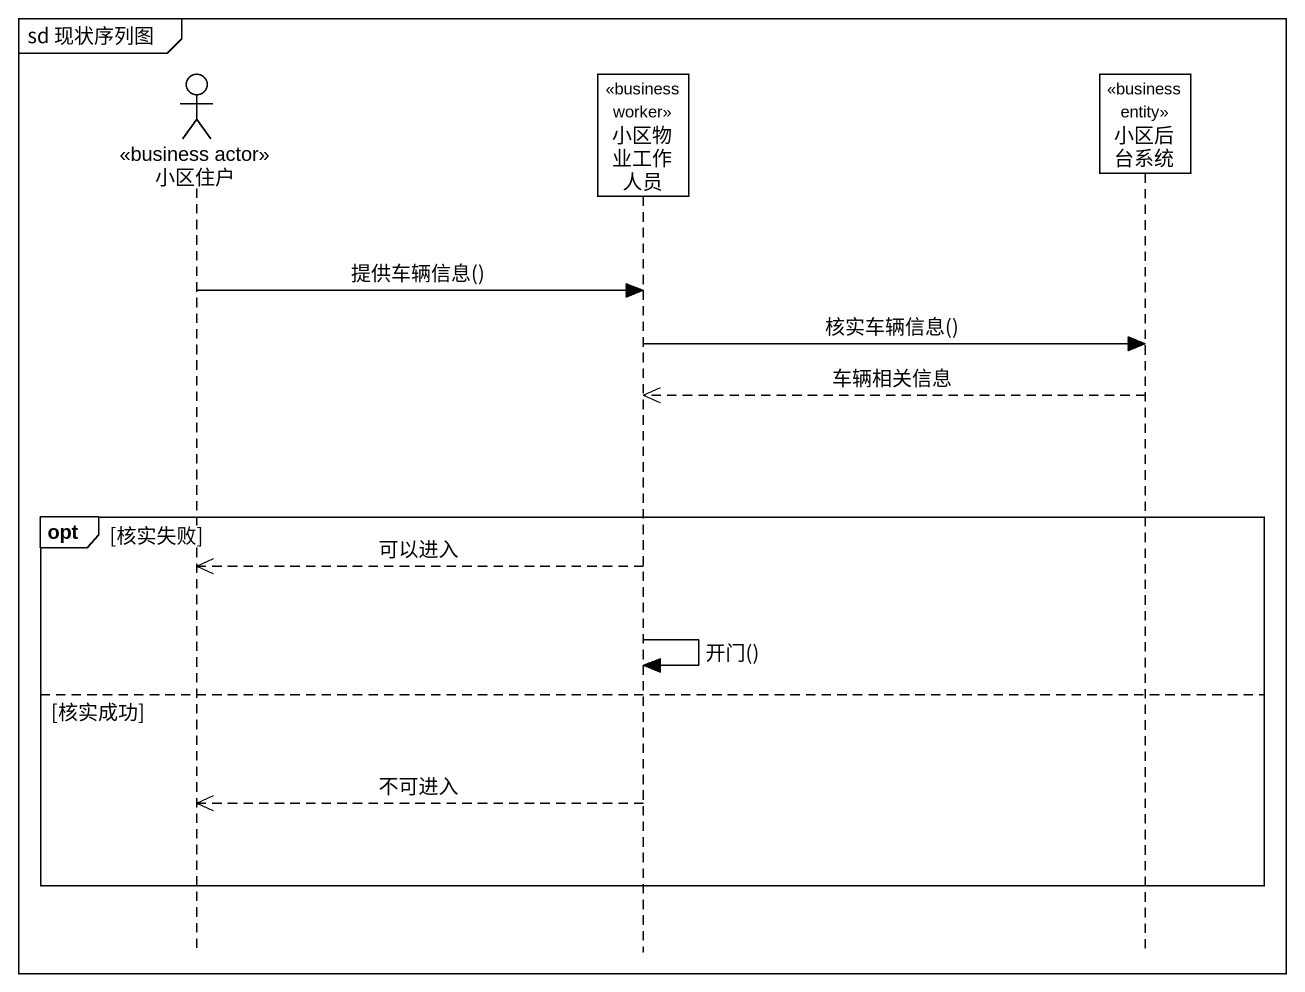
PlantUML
@startuml
mainframe sd 现状序列图
hide footbox
actor 小区住户 <<business actor>>
participant 小区物业工作人员 <<business worker>>
participant 小区后台系统 <<business entity>>

小区住户 -> 小区物业工作人员 : 提供车辆信息()
小区物业工作人员 -> 小区后台系统 : 核实车辆信息()
小区后台系统 -->> 小区物业工作人员 : 车辆相关信息
opt 核实失败
  小区物业工作人员 -->> 小区住户 : 可以进入
  小区物业工作人员 -> 小区物业工作人员 : 开门()
else 核实成功
  小区物业工作人员 -->> 小区住户 : 不可进入
end
@enduml
